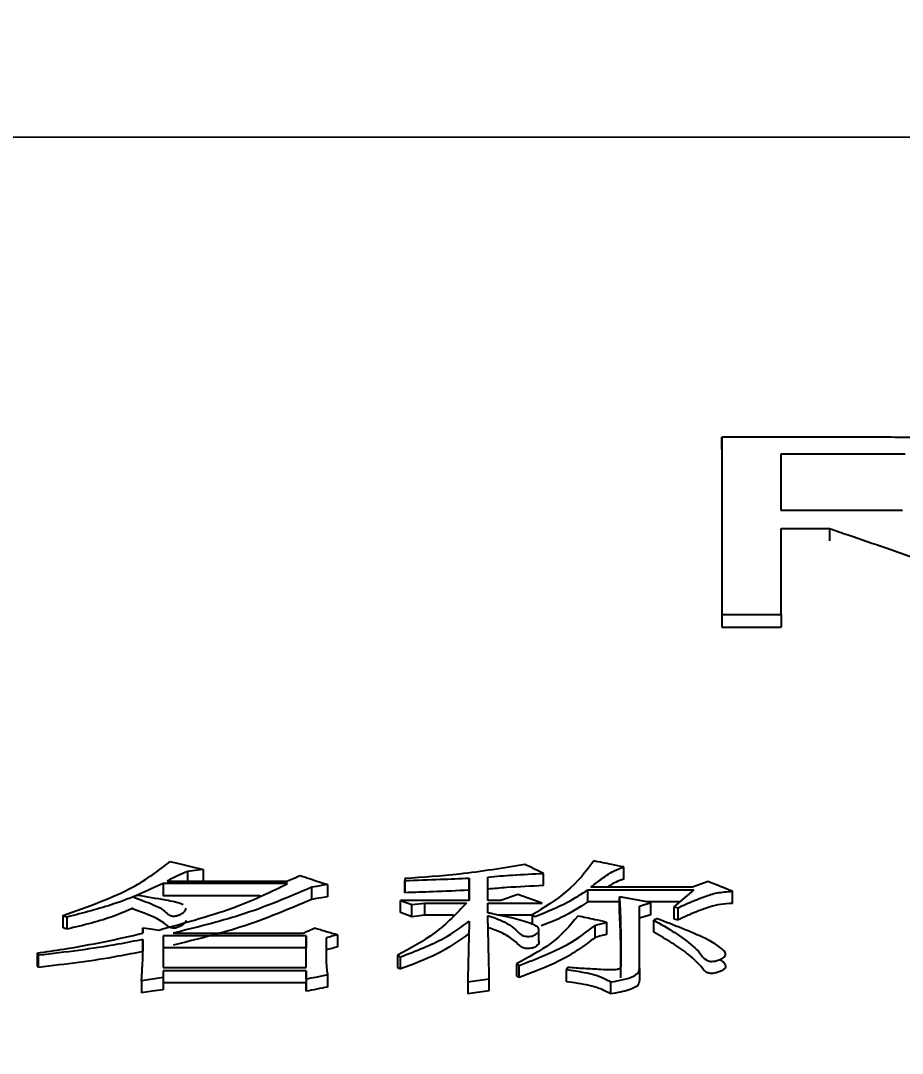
# Model space of a CAD drawing. Header units: millimetres. Extents: x 2126 to 3741, y 477 to 1658.
# Drawn here: x 2358.95 to 2365.61, y 1429.93 to 1437.74 of the extents above; entities that cross this region are included whole.
import ezdxf

# ---------------------------------------------------------------- set-up
doc = ezdxf.new("R2010")
doc.units = ezdxf.units.MM
doc.layers.add('AM_5', color=3, linetype='Continuous', lineweight=25)
doc.styles.add('SLDTEXTSTYLE1', font='txt.shx', dxfattribs={"width": 0.7, "bigfont": 'gbcbig.shx'})
doc.dimstyles.new('SLDDIMSTYLE12$0', dxfattribs={"dimtxt": 12, "dimasz": 10, "dimexe": 0, "dimexo": 0.0625, "dimgap": 0.875, "dimtad": 1, "dimdec": 1, "dimlfac": 1.8, "dimrnd": 1e-09, "dimzin": 12, "dimdsep": 46, "dimtxsty": 'SLDTEXTSTYLE1', "dimcen": 0.09, "dimdle": 8.16, "dimclrd": 3, "dimclre": 3, "dimadec": 0, "dimazin": 3, "dimtfac": 1, "dimtdec": 1, "dimtofl": 0, "dimtmove": 0, "dimatfit": 3, "dimfxl": 0, "dimfrac": 2, "dimtolj": 1, "dimlwd": 5, "dimlwe": 5, "dimarcsym": 0})

# ---------------------------------------------------------------- blocks, each defined once
blk = doc.blocks.new('*D20')
at = {"layer": 'AM_5', "color": 3, "lineweight": 5, "transparency": 16777216}
blk.add_line((2548.0333, 1555.6995), (2264.196, 1555.6995), dxfattribs=at)
at = {"layer": 'AM_5', "color": 3, "linetype": 'Continuous', "lineweight": 5, "transparency": 16777216}
for p, q in [((2264.196, 1545.6995), (2264.196, 1266.9589)), ((2595.101, 1256.9589), (2264.196, 1256.9589))]:
    blk.add_line(p, q, dxfattribs=at)
at = {"layer": 'AM_5', "color": 3, "transparency": 16777216}
for points in [[(2262.5293, 1545.6995), (2265.8627, 1545.6995), (2264.196, 1555.6995)], [(2262.5293, 1266.9589), (2265.8627, 1266.9589), (2264.196, 1256.9589)]]:
    blk.add_solid(points, dxfattribs=at)
at = {"layer": 'Defpoints', "color": 0, "transparency": 16777216}
for p in [(2548.0958, 1555.6995), (2264.196, 1256.9589), (2595.1635, 1256.9589)]:
    blk.add_point(p, dxfattribs=at)
at = {"layer": 'AM_5', "color": 0, "transparency": 16777216, "insert": (2257.321, 1403.6472), "char_height": 12, "attachment_point": 5, "rotation": 90, "style": 'SLDTEXTSTYLE1'}
blk.add_mtext('\\A1;350', dxfattribs=at)

msp = doc.modelspace()

# ---------------------------------------------------------------- linework, layer by layer
at = {"color": 7, "linetype": 'Continuous', "lineweight": 25}
for p, q in [((2391.0181, 1436.86), (2354.018, 1436.8615)), ((2364.2479, 1434.5003), (2364.2479, 1434.5924)), ((2365.2485, 1434.5924), (2364.2479, 1434.5924)), ((2364.6966, 1434.0392), (2364.6966, 1434.4666)), ((2364.6966, 1434.4666), (2365.6341, 1434.4666)), ((2365.6121, 1434.0373), (2364.6966, 1434.0392)), ((2364.6966, 1433.902), (2365.0612, 1433.902)), ((2364.6966, 1433.2515), (2364.6966, 1433.902)), ((2365.0612, 1433.902), (2365.0612, 1433.8082)), ((2364.2479, 1433.2515), (2364.2479, 1433.1569)), ((2364.2479, 1433.2515), (2364.6966, 1433.2515)), ((2364.6966, 1433.2515), (2364.6966, 1433.1569)), ((2364.2479, 1433.1569), (2364.6966, 1433.1569)), ((2360.2064, 1431.3078), (2360.2064, 1431.235)), ((2360.3254, 1431.3231), (2360.3254, 1431.235)), ((2362.8999, 1431.2004), (2362.8999, 1431.2924)), ((2360.9635, 1431.2157), (2360.0224, 1431.2158)), ((2360.0224, 1431.2158), (2360.0224, 1431.1238)), ((2360.0549, 1431.235), (2360.9636, 1431.235)), ((2361.8506, 1431.2542), (2361.8506, 1431.2388)), ((2361.8506, 1431.2542), (2361.8506, 1431.1622)), ((2361.8506, 1431.1468), (2361.8506, 1431.2388)), ((2362.3374, 1431.258), (2362.3374, 1431.0881)), ((2362.3374, 1431.166), (2362.3374, 1431.258)), ((2362.478, 1431.0881), (2362.478, 1431.2656)), ((2364.1439, 1431.231), (2364.0249, 1431.1887)), ((2361.1473, 1431.0968), (2361.1473, 1431.1887)), ((2361.2665, 1431.208), (2361.2665, 1431.1161)), ((2361.8506, 1431.1622), (2361.8506, 1431.1468)), ((2362.3374, 1431.0881), (2362.3374, 1431.166)), ((2362.7052, 1431.1346), (2362.5754, 1431.0881)), ((2362.8891, 1431.0686), (2362.7052, 1431.1346)), ((2363.2352, 1431.0775), (2363.2352, 1431.1694)), ((2363.2352, 1431.1694), (2364.0357, 1431.1694)), ((2364.0249, 1431.1887), (2363.2568, 1431.1887)), ((2364.0357, 1431.1694), (2363.8843, 1431.0413)), ((2364.3278, 1431.0659), (2364.3278, 1431.1578)), ((2360.7578, 1431.1238), (2360.0224, 1431.1238)), ((2361.8182, 1431.0881), (2361.9047, 1431.0569)), ((2362.3374, 1431.0881), (2361.8182, 1431.0881)), ((2361.8182, 1430.9963), (2361.8182, 1431.0881)), ((2361.9047, 1431.0569), (2362.002, 1431.0686)), ((2361.9047, 1430.9652), (2361.9047, 1431.0569)), ((2362.002, 1431.0686), (2362.3157, 1431.0686)), ((2362.5754, 1431.0881), (2362.478, 1431.0881)), ((2362.478, 1431.0686), (2362.8891, 1431.0686)), ((2362.478, 1430.9945), (2362.478, 1431.0686)), ((2363.4732, 1431.0775), (2363.2352, 1431.0775)), ((2363.7112, 1431.0725), (2363.4732, 1431.1152)), ((2363.4732, 1431.0234), (2363.4732, 1431.1152)), ((2363.6246, 1431.0452), (2363.7112, 1431.0725)), ((2363.9271, 1431.0775), (2363.6832, 1431.0775)), ((2363.7112, 1430.9807), (2363.7112, 1431.0725)), ((2361.9047, 1430.9652), (2361.8182, 1430.9963)), ((2362.002, 1430.9769), (2361.9047, 1430.9652)), ((2362.2177, 1430.9769), (2362.002, 1430.9769)), ((2362.8133, 1430.9768), (2362.5546, 1430.9768)), ((2362.8133, 1430.9788), (2362.8133, 1430.9029)), ((2363.6247, 1430.5731), (2363.6246, 1431.0452)), ((2363.7112, 1430.9807), (2363.6246, 1430.9535)), ((2363.8843, 1431.0413), (2363.9167, 1431.0335)), ((2363.8843, 1431.0413), (2363.8843, 1430.9496)), ((2363.9167, 1430.9418), (2363.9167, 1431.0335)), ((2359.2652, 1430.975), (2359.2652, 1430.8833)), ((2359.2976, 1430.8716), (2359.2976, 1430.9632)), ((2363.2893, 1430.8086), (2363.2893, 1430.9002)), ((2363.3759, 1430.9238), (2363.3758, 1430.8322)), ((2363.7328, 1430.8479), (2363.7328, 1430.9395)), ((2363.8843, 1430.9496), (2363.9167, 1430.9418)), ((2359.871, 1430.841), (2359.871, 1430.8805)), ((2359.871, 1430.8805), (2359.871, 1430.841)), ((2360.0225, 1430.8212), (2360.0225, 1430.5813)), ((2361.1042, 1430.8212), (2360.0225, 1430.8212)), ((2360.0982, 1430.841), (2361.0826, 1430.841)), ((2361.1042, 1430.5813), (2361.1042, 1430.8212)), ((2361.1042, 1430.8212), (2361.1042, 1430.7297)), ((2361.3422, 1430.8291), (2361.3422, 1430.7376)), ((2362.8646, 1430.8641), (2362.8646, 1430.8735)), ((2362.8646, 1430.7809), (2362.8646, 1430.8631)), ((2359.871, 1430.6657), (2359.871, 1430.7934)), ((2359.871, 1430.7934), (2359.871, 1430.702)), ((2361.2557, 1430.8053), (2361.2557, 1430.6537)), ((2359.0706, 1430.6898), (2359.0814, 1430.6738)), ((2359.0706, 1430.6898), (2359.0706, 1430.5985)), ((2359.0814, 1430.5825), (2359.0814, 1430.6738)), ((2359.871, 1430.6656), (2359.871, 1430.702)), ((2361.1042, 1430.7297), (2360.0225, 1430.7298)), ((2361.1042, 1430.5813), (2361.1042, 1430.7297)), ((2361.7965, 1430.6737), (2361.7965, 1430.5825)), ((2361.8181, 1430.5705), (2361.8181, 1430.6617)), ((2362.6943, 1430.6094), (2362.6943, 1430.5183)), ((2362.7159, 1430.5062), (2362.716, 1430.5974)), ((2363.484, 1430.5021), (2363.484, 1430.5933)), ((2360.0225, 1430.5813), (2361.1042, 1430.5813)), ((2361.1042, 1430.557), (2360.0225, 1430.5571)), ((2360.0225, 1430.5571), (2360.0225, 1430.5045)), ((2361.1042, 1430.4923), (2361.1042, 1430.557)), ((2361.1042, 1430.557), (2361.1042, 1430.4659)), ((2361.2665, 1430.5247), (2361.2665, 1430.4336)), ((2363.0838, 1430.5812), (2363.073, 1430.5651)), ((2363.6247, 1430.5731), (2363.6246, 1430.482)), ((2359.8602, 1430.4801), (2359.8602, 1430.3891)), ((2360.0225, 1430.5045), (2360.0225, 1430.4134)), ((2361.1042, 1430.4659), (2360.0225, 1430.466)), ((2361.1042, 1430.4923), (2361.1042, 1430.4013)), ((2361.1042, 1430.4013), (2361.1042, 1430.4659)), ((2362.3266, 1430.4719), (2362.4888, 1430.4963)), ((2362.3266, 1430.4719), (2362.3266, 1430.381)), ((2362.4888, 1430.4053), (2362.4888, 1430.4963)), ((2363.4083, 1430.3809), (2363.4083, 1430.4719)), ((2362.4888, 1430.4053), (2362.3266, 1430.381))]:
    msp.add_line(p, q, dxfattribs=at)
at = {"color": 7, "linetype": 'Continuous', "lineweight": 25, "flags": 128}
for points in [[(2360.3254, 1431.3231), (2360.2659, 1431.3154), (2360.2064, 1431.3078)], [(2361.2665, 1431.208), (2361.2202, 1431.2005), (2361.1838, 1431.1946), (2361.1475, 1431.1888)], [(2359.8278, 1431.1269), (2359.8195, 1431.124), (2359.8074, 1431.1196), (2359.8017, 1431.1176)], [(2361.2665, 1431.1161), (2361.2202, 1431.1086), (2361.1838, 1431.1027), (2361.1475, 1431.0968)], [(2362.002, 1430.9769), (2362.002, 1430.9998), (2362.002, 1431.0227), (2362.002, 1431.0457), (2362.002, 1431.0686)], [(2360.1951, 1430.9373), (2360.1915, 1430.9234), (2360.1684, 1430.9002), (2360.1369, 1430.8853), (2360.1164, 1430.8799), (2360.106, 1430.8789), (2360.0951, 1430.8793), (2360.0846, 1430.8814), (2360.0699, 1430.8873), (2360.0298, 1430.9187), (2359.9703, 1430.9545), (2359.887, 1430.9904), (2359.7975, 1431.0227), (2359.7952, 1431.0234), (2359.7952, 1431.0234)], [(2362.8133, 1430.9788), (2362.8188, 1430.9758), (2362.8269, 1430.9714), (2362.8349, 1430.967)], [(2359.2652, 1430.975), (2359.2735, 1430.972), (2359.2855, 1430.9676), (2359.2976, 1430.9632)], [(2363.7544, 1430.9513), (2363.7436, 1430.9454), (2363.7328, 1430.9395)], [(2359.2976, 1430.8716), (2359.2894, 1430.8746), (2359.2812, 1430.8776), (2359.2652, 1430.8833)], [(2359.871, 1430.8805), (2359.9305, 1430.8726), (2359.9899, 1430.8647)], [(2361.7965, 1430.6737), (2361.8073, 1430.6677), (2361.8181, 1430.6617)], [(2362.6943, 1430.6094), (2362.6998, 1430.6064), (2362.7079, 1430.6019), (2362.716, 1430.5974)], [(2361.7965, 1430.5825), (2361.802, 1430.5794), (2361.8075, 1430.5764), (2361.8181, 1430.5705)], [(2362.6943, 1430.5183), (2362.6998, 1430.5152), (2362.7054, 1430.5121), (2362.7159, 1430.5062)], [(2363.073, 1430.474), (2363.073, 1430.511), (2363.073, 1430.538), (2363.073, 1430.5651)], [(2360.0225, 1430.5045), (2359.9755, 1430.4974), (2359.9285, 1430.4904), (2359.8602, 1430.4801)], [(2360.0225, 1430.4134), (2359.9414, 1430.4013), (2359.8602, 1430.3891)]]:
    msp.add_lwpolyline(points, dxfattribs=at)
at = {"color": 7, "linetype": 'Continuous', "lineweight": 25}
for points, knots in [([(2364.2479, 1434.5924), (2364.2479, 1434.4156), (2364.2479, 1434.0019), (2364.2479, 1433.5247), (2364.2479, 1433.2515)], [0, 0, 0, 0, 0.427525, 1, 1, 1, 1]), ([(2366.3813, 1434.5758), (2366.3713, 1434.5762), (2366.3564, 1434.5768), (2366.3365, 1434.5776), (2366.3215, 1434.5782), (2366.3016, 1434.5789), (2366.2816, 1434.5797), (2366.2617, 1434.5805), (2366.2467, 1434.581), (2366.2317, 1434.5816), (2366.2118, 1434.5823), (2366.1918, 1434.5829), (2366.1718, 1434.5835), (2366.1568, 1434.584), (2366.1267, 1434.5849), (2366.0615, 1434.5865), (2365.9811, 1434.5878), (2365.8402, 1434.5897), (2365.6712, 1434.5914), (2365.4538, 1434.5922), (2365.3169, 1434.5923), (2365.2485, 1434.5924)], [0, 0, 0, 0, 0.026604, 0.039906, 0.053209, 0.066511, 0.093115, 0.106417, 0.119719, 0.133022, 0.146324, 0.172928, 0.18623, 0.199533, 0.212835, 0.266046, 0.372479, 0.425688, 0.638532, 0.819249, 1, 1, 1, 1]), ([(2364.2479, 1434.4961), (2364.2479, 1434.3192), (2364.2479, 1433.9061), (2364.2479, 1433.4295), (2364.2479, 1433.1569)], [0, 0, 0, 0, 0.428082, 1, 1, 1, 1]), ([(2365.0612, 1433.902), (2365.1087, 1433.8858), (2365.3463, 1433.805), (2365.7713, 1433.6577), (2366.3361, 1433.4573), (2366.7108, 1433.3201), (2366.8982, 1433.2514)], [0, 0, 0, 0, 0.077607, 0.388036, 0.694012, 1, 1, 1, 1]), ([(2359.2652, 1430.975), (2359.4548, 1431.0421), (2359.7899, 1431.1607), (2359.9897, 1431.3164), (2360.0765, 1431.384)], [0, 0, 0, 0, 0.565519, 1, 1, 1, 1]), ([(2360.0765, 1431.384), (2360.105, 1431.377), (2360.1607, 1431.3634), (2360.2437, 1431.3431), (2360.2981, 1431.3297), (2360.3254, 1431.3231)], [0, 0, 0, 0, 0.343461, 0.671731, 1, 1, 1, 1]), ([(2363.2784, 1431.3877), (2363.219, 1431.3078), (2363.1121, 1431.1642), (2362.905, 1431.0357), (2362.8133, 1430.9788)], [0, 0, 0, 0, 0.556899, 1, 1, 1, 1]), ([(2363.5057, 1431.3421), (2363.4758, 1431.3481), (2363.4229, 1431.3587), (2363.3472, 1431.3739), (2363.3014, 1431.3831), (2363.2785, 1431.3877)], [0, 0, 0, 0, 0.394861, 0.69743, 1, 1, 1, 1]), ([(2360.2064, 1431.3078), (2360.1831, 1431.2979), (2360.1442, 1431.2815), (2360.0952, 1431.2567), (2360.0684, 1431.2422), (2360.0549, 1431.235)], [0, 0, 0, 0, 0.429081, 0.714347, 1, 1, 1, 1]), ([(2362.7592, 1431.3611), (2362.5961, 1431.3338), (2362.3033, 1431.2848), (2361.9895, 1431.2636), (2361.8506, 1431.2542)], [0, 0, 0, 0, 0.557097, 1, 1, 1, 1]), ([(2362.478, 1431.2656), (2362.5406, 1431.2712), (2362.6797, 1431.2837), (2362.8217, 1431.2893), (2362.8999, 1431.2924)], [0, 0, 0, 0, 0.449849, 1, 1, 1, 1]), ([(2362.8999, 1431.2924), (2362.8789, 1431.3027), (2362.8449, 1431.3193), (2362.798, 1431.3422), (2362.7722, 1431.3548), (2362.7592, 1431.3611)], [0, 0, 0, 0, 0.447799, 0.7239, 1, 1, 1, 1]), ([(2363.2568, 1431.1887), (2363.2803, 1431.2072), (2363.3189, 1431.2378), (2363.3784, 1431.2789), (2363.4301, 1431.3141), (2363.4804, 1431.3327), (2363.5057, 1431.3421)], [0, 0, 0, 0, 0.337761, 0.556951, 0.777135, 1, 1, 1, 1]), ([(2363.5057, 1431.2499), (2363.5057, 1431.2577), (2363.5057, 1431.2732), (2363.5057, 1431.3039), (2363.5057, 1431.3269), (2363.5057, 1431.3421)], [0, 0, 0, 0, 0.2525, 0.505, 1, 1, 1, 1]), ([(2360.0224, 1431.2158), (2359.905, 1431.1616), (2359.6937, 1431.064), (2359.4195, 1430.9942), (2359.2976, 1430.9632)], [0, 0, 0, 0, 0.555264, 1, 1, 1, 1]), ([(2359.9899, 1430.8647), (2360.197, 1430.9213), (2360.5634, 1431.0215), (2360.8422, 1431.1568), (2360.9635, 1431.2157)], [0, 0, 0, 0, 0.564995, 1, 1, 1, 1]), ([(2360.9636, 1431.235), (2360.9749, 1431.2399), (2360.9967, 1431.2494), (2361.0292, 1431.2634), (2361.0504, 1431.2726), (2361.0609, 1431.2772)], [0, 0, 0, 0, 0.347839, 0.673919, 1, 1, 1, 1]), ([(2361.0609, 1431.2772), (2361.0865, 1431.2686), (2361.1335, 1431.2528), (2361.202, 1431.2297), (2361.245, 1431.2153), (2361.2665, 1431.208)], [0, 0, 0, 0, 0.373043, 0.686521, 1, 1, 1, 1]), ([(2361.8506, 1431.2388), (2361.9409, 1431.2418), (2362.1034, 1431.2472), (2362.2654, 1431.2547), (2362.3374, 1431.258)], [0, 0, 0, 0, 0.555754, 1, 1, 1, 1]), ([(2363.5057, 1431.2499), (2363.4854, 1431.243), (2363.4452, 1431.2291), (2363.409, 1431.2068), (2363.3888, 1431.1933), (2363.382, 1431.1887)], [0, 0, 0, 0, 0.401498, 0.797434, 1, 1, 1, 1]), ([(2364.3278, 1431.1578), (2364.3041, 1431.1672), (2364.2616, 1431.1842), (2364.2003, 1431.2086), (2364.1627, 1431.2236), (2364.1439, 1431.231)], [0, 0, 0, 0, 0.386102, 0.693051, 1, 1, 1, 1]), ([(2361.1474, 1431.1888), (2360.9747, 1431.1144), (2360.6636, 1430.9806), (2360.2722, 1430.884), (2360.0981, 1430.8411)], [0, 0, 0, 0, 0.555354, 1, 1, 1, 1]), ([(2362.3374, 1431.166), (2362.246, 1431.1618), (2362.084, 1431.1545), (2361.9214, 1431.1491), (2361.8506, 1431.1468)], [0, 0, 0, 0, 0.564211, 1, 1, 1, 1]), ([(2362.8999, 1431.2004), (2362.8063, 1431.1964), (2362.6644, 1431.1903), (2362.5253, 1431.1778), (2362.478, 1431.1736)], [0, 0, 0, 0, 0.659861, 1, 1, 1, 1]), ([(2362.8349, 1430.967), (2362.921, 1431.0019), (2363.0739, 1431.0638), (2363.1862, 1431.1373), (2363.2352, 1431.1694)], [0, 0, 0, 0, 0.563218, 1, 1, 1, 1]), ([(2363.9167, 1431.0335), (2363.9554, 1431.0514), (2364.0193, 1431.0809), (2364.1166, 1431.1186), (2364.2088, 1431.1493), (2364.2878, 1431.1549), (2364.3278, 1431.1578)], [0, 0, 0, 0, 0.335019, 0.553277, 0.774167, 1, 1, 1, 1]), ([(2359.7952, 1431.1153), (2359.8472, 1431.0963), (2359.9252, 1431.0678), (2360.0174, 1431.0259), (2360.044, 1430.9947), (2360.071, 1430.9769), (2360.0898, 1430.9715), (2360.1, 1430.9702), (2360.1116, 1430.9706), (2360.1283, 1430.9737), (2360.1548, 1430.9831), (2360.1866, 1431.0015), (2360.1932, 1431.0193), (2360.1967, 1431.029)], [0, 0, 0, 0, 0.318334, 0.477294, 0.616925, 0.687072, 0.704751, 0.71934, 0.733979, 0.755949, 0.800249, 0.89164, 1, 1, 1, 1]), ([(2360.175, 1431.0557), (2360.1714, 1431.0573), (2360.1372, 1431.0732), (2360.0142, 1431.0959), (2359.8995, 1431.115), (2359.8278, 1431.127)], [0, 0, 0, 0, 0.0414954, 0.4006166, 1, 1, 1, 1]), ([(2361.1474, 1431.0969), (2360.9746, 1431.0226), (2360.6635, 1430.8889), (2360.2722, 1430.7925), (2360.0981, 1430.7496)], [0, 0, 0, 0, 0.555295, 1, 1, 1, 1]), ([(2362.3157, 1431.0686), (2362.2439, 1430.9908), (2362.1149, 1430.8508), (2361.8944, 1430.7281), (2361.7965, 1430.6737)], [0, 0, 0, 0, 0.55626, 1, 1, 1, 1]), ([(2363.2352, 1431.0775), (2363.1726, 1431.0365), (2363.0721, 1430.9706), (2362.9342, 1430.916), (2362.8821, 1430.8953)], [0, 0, 0, 0, 0.621969, 1, 1, 1, 1]), ([(2363.4732, 1431.1152), (2363.4734, 1431.1121), (2363.4737, 1431.106), (2363.4742, 1431.0968), (2363.4747, 1431.0876), (2363.4752, 1431.0784), (2363.4757, 1431.0691), (2363.4761, 1431.0614), (2363.4765, 1431.0537), (2363.4769, 1431.046), (2363.4774, 1431.0368), (2363.478, 1431.0244), (2363.4787, 1431.009), (2363.4795, 1430.9904), (2363.4801, 1430.975), (2363.4807, 1430.9594), (2363.4812, 1430.9439), (2363.4817, 1430.9253), (2363.482, 1430.9097), (2363.4823, 1430.8941), (2363.4825, 1430.8785), (2363.4828, 1430.8598), (2363.483, 1430.8441), (2363.4831, 1430.8285), (2363.4833, 1430.8128), (2363.4835, 1430.7877), (2363.4837, 1430.7563), (2363.4838, 1430.7279), (2363.4839, 1430.7105), (2363.4839, 1430.7026), (2363.4839, 1430.6947), (2363.4839, 1430.6868), (2363.4839, 1430.6789), (2363.4839, 1430.6709), (2363.484, 1430.6614), (2363.484, 1430.6535), (2363.484, 1430.648), (2363.484, 1430.644), (2363.484, 1430.64), (2363.484, 1430.636), (2363.484, 1430.6321), (2363.484, 1430.6281), (2363.484, 1430.6233), (2363.484, 1430.6194), (2363.484, 1430.6154), (2363.484, 1430.6114), (2363.484, 1430.6066), (2363.484, 1430.6027), (2363.484, 1430.5982), (2363.484, 1430.5953), (2363.484, 1430.5933)], [0, 0, 0, 0, 0.01797, 0.035941, 0.053911, 0.071882, 0.089852, 0.107823, 0.116808, 0.134779, 0.152749, 0.17072, 0.20666, 0.242601, 0.278542, 0.296513, 0.332454, 0.368395, 0.404336, 0.422306, 0.458247, 0.494188, 0.530129, 0.5481, 0.584041, 0.619982, 0.691863, 0.763745, 0.781716, 0.790701, 0.808672, 0.826642, 0.835627, 0.853598, 0.871568, 0.889539, 0.898524, 0.903017, 0.912002, 0.920987, 0.92548, 0.934465, 0.94345, 0.952435, 0.956928, 0.965913, 0.974898, 0.983884, 0.988376, 1, 1, 1, 1]), ([(2364.3278, 1431.0659), (2364.2967, 1431.0642), (2364.2351, 1431.0608), (2364.1498, 1431.0385), (2364.071, 1431.0097), (2363.9916, 1430.9764), (2363.9416, 1430.9533), (2363.9167, 1430.9418)], [0, 0, 0, 0, 0.175416, 0.347585, 0.56656, 0.783731, 1, 1, 1, 1]), ([(2359.7961, 1431.0301), (2359.7492, 1431.0094), (2359.6062, 1430.9463), (2359.4217, 1430.9016), (2359.2976, 1430.8716)], [0, 0, 0, 0, 0.327865, 1, 1, 1, 1]), ([(2362.478, 1430.9749), (2362.5096, 1430.964), (2362.5965, 1430.9339), (2362.6791, 1430.8829), (2362.7144, 1430.8391), (2362.7404, 1430.8233), (2362.7565, 1430.8184), (2362.7747, 1430.8162), (2362.7943, 1430.8163), (2362.8138, 1430.819), (2362.833, 1430.8255), (2362.8534, 1430.8402), (2362.8671, 1430.8592), (2362.8638, 1430.8802), (2362.8407, 1430.8992), (2362.734, 1430.9431), (2362.599, 1430.9704), (2362.4877, 1430.9925), (2362.478, 1430.9945)], [0, 0, 0, 0, 0.104817, 0.288489, 0.371154, 0.389962, 0.405383, 0.420813, 0.436756, 0.454227, 0.471615, 0.498268, 0.557765, 0.592477, 0.62706, 0.687172, 0.972715, 1, 1, 1, 1]), ([(2363.484, 1430.5021), (2363.4839, 1430.5641), (2363.4836, 1430.6685), (2363.4826, 1430.8429), (2363.4768, 1430.9538), (2363.4732, 1431.0234)], [0, 0, 0, 0, 0.351751, 0.593192, 1, 1, 1, 1]), ([(2361.8181, 1430.6617), (2361.9352, 1430.7069), (2362.1426, 1430.787), (2362.2782, 1430.8878), (2362.3373, 1430.9317)], [0, 0, 0, 0, 0.56439, 1, 1, 1, 1]), ([(2362.3374, 1430.9317), (2362.3363, 1430.8855), (2362.335, 1430.8335), (2362.3334, 1430.7694), (2362.3327, 1430.7402), (2362.3319, 1430.7051), (2362.3311, 1430.6699), (2362.3303, 1430.6346), (2362.3295, 1430.5992), (2362.3288, 1430.5697), (2362.3283, 1430.549), (2362.328, 1430.5341), (2362.3277, 1430.5193), (2362.3273, 1430.5045), (2362.3271, 1430.4926), (2362.3268, 1430.4827), (2362.3267, 1430.4758), (2362.3266, 1430.4719)], [0, 0, 0, 0, 0.305862, 0.344095, 0.42056, 0.497026, 0.573491, 0.649956, 0.726422, 0.802887, 0.84112, 0.860236, 0.898469, 0.936701, 0.955818, 0.974934, 1, 1, 1, 1]), ([(2362.4888, 1430.4963), (2362.4877, 1430.5497), (2362.4862, 1430.6164), (2362.4845, 1430.6957), (2362.4838, 1430.7286), (2362.483, 1430.7615), (2362.4824, 1430.7877), (2362.4817, 1430.8205), (2362.4811, 1430.8466), (2362.4804, 1430.8727), (2362.48, 1430.8922), (2362.4796, 1430.9085), (2362.4792, 1430.9247), (2362.4789, 1430.9377), (2362.4786, 1430.9507), (2362.4783, 1430.962), (2362.4781, 1430.97), (2362.478, 1430.9749)], [0, 0, 0, 0, 0.329938, 0.412422, 0.494907, 0.536149, 0.618633, 0.659875, 0.74236, 0.783602, 0.824844, 0.866086, 0.886707, 0.927949, 0.94857, 0.969192, 1, 1, 1, 1]), ([(2363.1594, 1430.9709), (2363.0994, 1430.8989), (2362.9912, 1430.7693), (2362.7857, 1430.6586), (2362.6943, 1430.6094)], [0, 0, 0, 0, 0.555457, 1, 1, 1, 1]), ([(2362.716, 1430.5974), (2362.8465, 1430.6479), (2363.0778, 1430.7374), (2363.2251, 1430.8508), (2363.2893, 1430.9002)], [0, 0, 0, 0, 0.564262, 1, 1, 1, 1]), ([(2363.3759, 1430.9238), (2363.3463, 1430.9302), (2363.2954, 1430.9413), (2363.2233, 1430.9571), (2363.1807, 1430.9663), (2363.1595, 1430.9709)], [0, 0, 0, 0, 0.410172, 0.705086, 1, 1, 1, 1]), ([(2363.2893, 1430.9002), (2363.3037, 1430.9041), (2363.3326, 1430.912), (2363.3614, 1430.9199), (2363.3759, 1430.9238)], [0, 0, 0, 0, 0.499999, 1, 1, 1, 1]), ([(2363.7328, 1430.9395), (2363.7872, 1430.9085), (2363.8961, 1430.8463), (2364.0088, 1430.7616), (2364.0866, 1430.6918), (2364.1058, 1430.6498), (2364.1433, 1430.6314), (2364.1569, 1430.6279), (2364.1734, 1430.6272), (2364.1945, 1430.6294), (2364.2247, 1430.6373), (2364.2544, 1430.651), (2364.2755, 1430.669), (2364.278, 1430.6904), (2364.2383, 1430.7376), (2364.1266, 1430.8025), (2363.9474, 1430.8774), (2363.8212, 1430.9264), (2363.7557, 1430.9508), (2363.7544, 1430.9513)], [0, 0, 0, 0, 0.146382, 0.292955, 0.366204, 0.439427, 0.447746, 0.45616, 0.463429, 0.472823, 0.489455, 0.518149, 0.540935, 0.563855, 0.597101, 0.728178, 0.861562, 0.99717, 1, 1, 1, 1]), ([(2359.0706, 1430.6898), (2359.1384, 1430.7), (2359.3103, 1430.7258), (2359.5805, 1430.7742), (2359.774, 1430.8187), (2359.871, 1430.841)], [0, 0, 0, 0, 0.245289, 0.621469, 1, 1, 1, 1]), ([(2361.0826, 1430.841), (2361.0937, 1430.8461), (2361.1137, 1430.8552), (2361.1426, 1430.8684), (2361.1603, 1430.8765), (2361.1691, 1430.8805)], [0, 0, 0, 0, 0.38646, 0.693229, 1, 1, 1, 1]), ([(2361.1691, 1430.8805), (2361.198, 1430.8719), (2361.2557, 1430.8548), (2361.3134, 1430.8377), (2361.3422, 1430.8291)], [0, 0, 0, 0, 0.499999, 1, 1, 1, 1]), ([(2361.3422, 1430.8291), (2361.3278, 1430.8251), (2361.2989, 1430.8172), (2361.2701, 1430.8093), (2361.2557, 1430.8053)], [0, 0, 0, 0, 0.5000001, 1, 1, 1, 1]), ([(2362.3373, 1430.8401), (2362.2604, 1430.7844), (2362.1218, 1430.6839), (2361.9116, 1430.6054), (2361.8181, 1430.5705)], [0, 0, 0, 0, 0.5549071, 1, 1, 1, 1]), ([(2362.8628, 1430.7814), (2362.8638, 1430.7785), (2362.8677, 1430.7664), (2362.8545, 1430.7508), (2362.8366, 1430.7361), (2362.8181, 1430.7284), (2362.7953, 1430.7249), (2362.7733, 1430.7247), (2362.7538, 1430.7274), (2362.7333, 1430.7348), (2362.6992, 1430.7642), (2362.6497, 1430.8139), (2362.5564, 1430.8575), (2362.4941, 1430.878), (2362.478, 1430.8832)], [0, 0, 0, 0, 0.0321697, 0.1304429, 0.1694929, 0.2089996, 0.2431332, 0.2730052, 0.3033501, 0.3306975, 0.3897905, 0.6483711, 0.90947, 1, 1, 1, 1]), ([(2363.3758, 1430.8322), (2363.3614, 1430.8283), (2363.3326, 1430.8204), (2363.3037, 1430.8126), (2363.2893, 1430.8086)], [0, 0, 0, 0, 0.500001, 1, 1, 1, 1]), ([(2364.2298, 1430.6428), (2364.2344, 1430.6401), (2364.2555, 1430.6276), (2364.274, 1430.6071), (2364.2781, 1430.5828), (2364.2609, 1430.5637), (2364.2327, 1430.5493), (2364.2031, 1430.5402), (2364.1823, 1430.5366), (2364.1655, 1430.536), (2364.1512, 1430.5378), (2364.1359, 1430.5431), (2364.1158, 1430.5563), (2364.0788, 1430.6042), (2364.004, 1430.6775), (2363.8751, 1430.7666), (2363.7803, 1430.8208), (2363.7328, 1430.8479)], [0, 0, 0, 0, 0.019935, 0.092126, 0.128452, 0.164994, 0.212308, 0.23785, 0.255737, 0.26718, 0.278732, 0.291669, 0.31574, 0.371395, 0.593339, 0.795955, 1, 1, 1, 1]), ([(2359.871, 1430.7934), (2359.8084, 1430.7811), (2359.6507, 1430.7501), (2359.3876, 1430.7088), (2359.1837, 1430.6855), (2359.0814, 1430.6738)], [0, 0, 0, 0, 0.2475218, 0.622512, 1, 1, 1, 1]), ([(2363.2893, 1430.8086), (2363.2061, 1430.7458), (2363.056, 1430.6325), (2362.8207, 1430.5451), (2362.7159, 1430.5062)], [0, 0, 0, 0, 0.55488, 1, 1, 1, 1]), ([(2359.871, 1430.702), (2359.8084, 1430.6897), (2359.6507, 1430.6587), (2359.3876, 1430.6175), (2359.1837, 1430.5942), (2359.0814, 1430.5825)], [0, 0, 0, 0, 0.247562, 0.622535, 1, 1, 1, 1]), ([(2359.8602, 1430.4801), (2359.8603, 1430.4817), (2359.8605, 1430.484), (2359.8606, 1430.4872), (2359.8608, 1430.4903), (2359.861, 1430.4934), (2359.8612, 1430.4966), (2359.8613, 1430.4989), (2359.8615, 1430.502), (2359.8617, 1430.5052), (2359.8619, 1430.5083), (2359.862, 1430.5107), (2359.8622, 1430.5138), (2359.8624, 1430.5169), (2359.8625, 1430.52), (2359.8627, 1430.5224), (2359.8629, 1430.5255), (2359.8631, 1430.5294), (2359.8634, 1430.5357), (2359.8638, 1430.5419), (2359.8642, 1430.5481), (2359.8644, 1430.5528), (2359.8648, 1430.5591), (2359.8652, 1430.5653), (2359.8655, 1430.5715), (2359.8658, 1430.5762), (2359.8662, 1430.5824), (2359.8665, 1430.5886), (2359.8669, 1430.5949), (2359.8672, 1430.5995), (2359.8675, 1430.6057), (2359.8679, 1430.612), (2359.8683, 1430.6182), (2359.8685, 1430.6228), (2359.8688, 1430.6275), (2359.869, 1430.6314), (2359.8693, 1430.6352), (2359.8694, 1430.6383), (2359.8696, 1430.6414), (2359.8698, 1430.6438), (2359.8699, 1430.6469), (2359.8701, 1430.65), (2359.8703, 1430.6531), (2359.8704, 1430.6554), (2359.8706, 1430.6583), (2359.8708, 1430.6617), (2359.871, 1430.6644), (2359.871, 1430.6657)], [0, 0, 0, 0, 0.025173, 0.03776, 0.050346, 0.075519, 0.088105, 0.100692, 0.113278, 0.138451, 0.151038, 0.163624, 0.176211, 0.201384, 0.21397, 0.226556, 0.239143, 0.264316, 0.289489, 0.339835, 0.365007, 0.39018, 0.415353, 0.465699, 0.490872, 0.516045, 0.541218, 0.591564, 0.616737, 0.64191, 0.667082, 0.717428, 0.742601, 0.767774, 0.792947, 0.81812, 0.830706, 0.855879, 0.868466, 0.881052, 0.893639, 0.918812, 0.931398, 0.943984, 0.956571, 0.978285, 1, 1, 1, 1]), ([(2361.3422, 1430.7376), (2361.3278, 1430.7337), (2361.2989, 1430.7258), (2361.2701, 1430.7178), (2361.2557, 1430.7139)], [0, 0, 0, 0, 0.499999, 1, 1, 1, 1]), ([(2359.0814, 1430.5825), (2359.0796, 1430.5852), (2359.076, 1430.5905), (2359.0724, 1430.5958), (2359.0706, 1430.5985)], [0, 0, 0, 0, 0.499999, 1, 1, 1, 1]), ([(2361.2557, 1430.6537), (2361.256, 1430.6396), (2361.2566, 1430.6111), (2361.2606, 1430.5681), (2361.2645, 1430.5392), (2361.2665, 1430.5247)], [0, 0, 0, 0, 0.328449, 0.664167, 1, 1, 1, 1]), ([(2363.4839, 1430.5933), (2363.4833, 1430.5881), (2363.4825, 1430.5807), (2363.4739, 1430.572), (2363.4646, 1430.5675), (2363.4502, 1430.5642), (2363.4051, 1430.5612), (2363.3228, 1430.5667), (2363.2073, 1430.5726), (2363.125, 1430.5783), (2363.0838, 1430.5812)], [0, 0, 0, 0, 0.083125, 0.11875, 0.147804, 0.176837, 0.225893, 0.446677, 0.723242, 1, 1, 1, 1]), ([(2361.2665, 1430.5247), (2361.2515, 1430.5217), (2361.2215, 1430.5157), (2361.1674, 1430.5049), (2361.1283, 1430.4971), (2361.1042, 1430.4923)], [0, 0, 0, 0, 0.277507, 0.555013, 1, 1, 1, 1]), ([(2363.073, 1430.5651), (2363.1183, 1430.5587), (2363.1925, 1430.5483), (2363.2884, 1430.5269), (2363.3551, 1430.5014), (2363.3907, 1430.4817), (2363.4083, 1430.4719)], [0, 0, 0, 0, 0.347242, 0.568885, 0.786213, 1, 1, 1, 1]), ([(2363.4083, 1430.4719), (2363.4725, 1430.4831), (2363.5606, 1430.4985), (2363.6211, 1430.5422), (2363.6235, 1430.5629), (2363.6247, 1430.5731)], [0, 0, 0, 0, 0.574092, 0.788689, 1, 1, 1, 1]), ([(2361.2665, 1430.4336), (2361.2394, 1430.4282), (2361.1854, 1430.4175), (2361.1313, 1430.4067), (2361.1042, 1430.4013)], [0, 0, 0, 0, 0.5, 1, 1, 1, 1]), ([(2363.4083, 1430.3809), (2363.3803, 1430.396), (2363.3337, 1430.421), (2363.2456, 1430.4467), (2363.1608, 1430.4617), (2363.1023, 1430.4699), (2363.073, 1430.474)], [0, 0, 0, 0, 0.331362, 0.550785, 0.774719, 1, 1, 1, 1]), ([(2363.6246, 1430.482), (2363.6227, 1430.4688), (2363.6187, 1430.4419), (2363.5349, 1430.4043), (2363.4568, 1430.3899), (2363.4083, 1430.3809)], [0, 0, 0, 0, 0.268574, 0.544919, 1, 1, 1, 1])]:
    msp.add_open_spline(points, degree=3, knots=knots, dxfattribs=at)

# ---------------------------------------------------------------- dimensions: what is measured, and where the dimension line sits
at = {"layer": 'AM_5'}
dim = msp.add_linear_dim(base=(2264.196, 1256.9589), p1=(2548.0958, 1555.6995), p2=(2595.1635, 1256.9589), angle=90, text='350', dimstyle='SLDDIMSTYLE12$0', override={"dimlfac": 1}, dxfattribs=at)
dim.commit()
dim.dimension.update_dxf_attribs({"geometry": '*D20', "text_midpoint": (2264.196, 1403.6472), "dimtype": 160})

doc.saveas('drawing.dxf')
